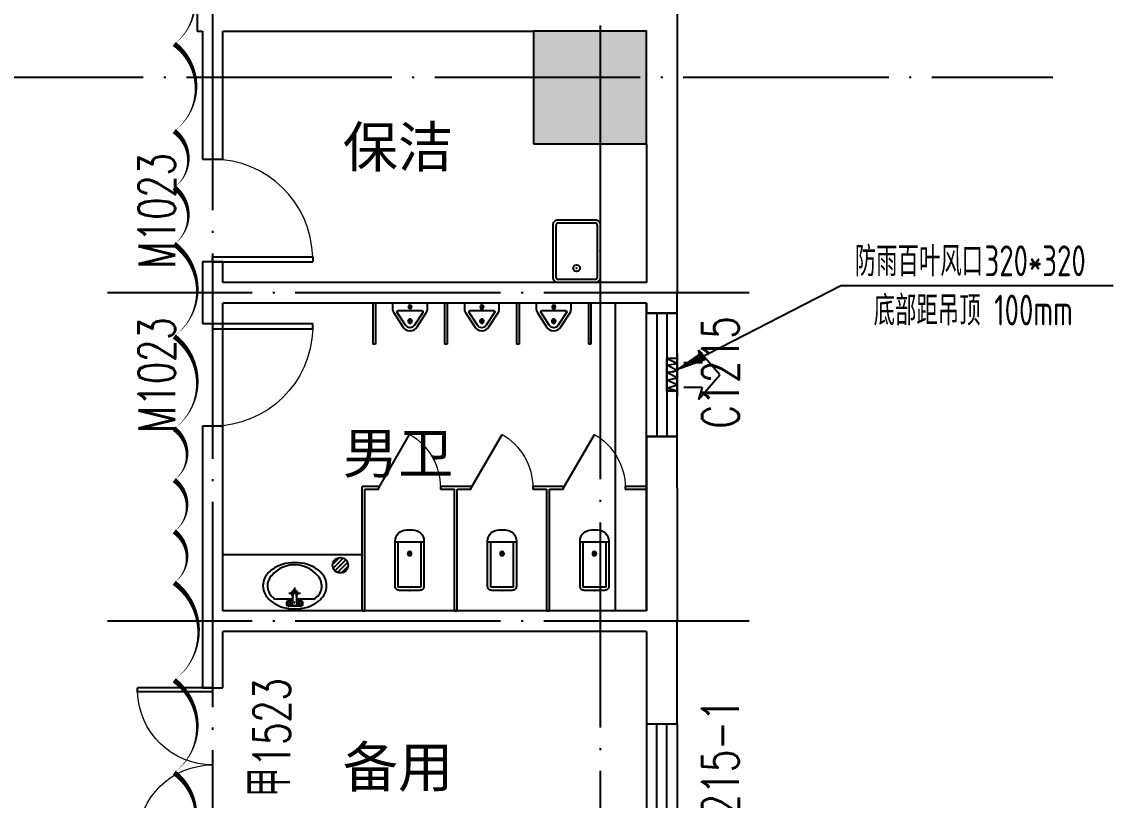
# Model space of a CAD drawing. Extents: x -18502 to 259858, y -468734 to 127958.
# Drawn here: x 71167 to 81796, y -254756 to -247173 of the extents above; entities that cross this region are included whole.
import ezdxf

# ---------------------------------------------------------------- set-up
doc = ezdxf.new("R2010")
doc.units = 0
doc.header["$LTSCALE"] = 1000
doc.linetypes.add('参照-弱电底图$0$DOTE', pattern=[2.42, 2, -0.2, 0.02, -0.2])
doc.layers.get('0').update_dxf_attribs({"linetype": 'CONTINUOUS'})
doc.layers.add('TEL_MODI', color=6, linetype='CONTINUOUS', plot=False)
for name, color, linetype in [('参照-弱电底图$0$COLUMN', 2, 'CONTINUOUS'), ('参照-弱电底图$0$DOOR_FIRE', 4, 'CONTINUOUS'), ('参照-弱电底图$0$DOOR_FIRE_TEXT', 7, 'CONTINUOUS'), ('参照-弱电底图$0$DOTE', 14, '参照-弱电底图$0$DOTE'), ('参照-弱电底图$0$DUCT-排烟风口', 7, 'CONTINUOUS'), ('参照-弱电底图$0$DUCT-排风标注', 3, 'CONTINUOUS'), ('参照-弱电底图$0$LATRINE', 6, 'CONTINUOUS'), ('参照-弱电底图$0$LVTRY', 6, 'CONTINUOUS'), ('参照-弱电底图$0$PUB_HATCH', 8, 'CONTINUOUS'), ('参照-弱电底图$0$WALL', 2, 'CONTINUOUS'), ('参照-弱电底图$0$WINDOW', 4, 'CONTINUOUS'), ('参照-弱电底图$0$WINDOW_TEXT', 7, 'CONTINUOUS'), ('参照-弱电底图$0$图层1-房间名称', 4, 'CONTINUOUS'), ('参照-弱电底图$0$散水', 7, 'CONTINUOUS')]:
    doc.layers.add(name, color=color, linetype=linetype)
doc.styles.add('参照-弱电底图$0$_TCH_WINDOW', font='SIMPLEX', dxfattribs={"height": 3.5, "bigfont": 'GBCBIG.shx'})
doc.styles.add('参照-弱电底图$0$AUDIT_D_250910134057-0', font='simhei.ttf', dxfattribs={"width": 0.8})
doc.styles.add('参照-弱电底图$0$RHZS', font='GBENOR', dxfattribs={"bigfont": 'GBCBIG.shx'})

# ---------------------------------------------------------------- blocks, each defined once
blk = doc.blocks.new('参照-弱电底图$0$$风口$00000148')
at = {"color": 0}
for p, q in [((100, 262), (100, -262)), ((516, 0), (307, 301)), ((343, 150), (307, 301)), ((0, -200), (0, 200)), ((100, 200), (0, 200)), ((100, 140), (0, 196)), ((0, 118), (100, 140)), ((100, 55), (0, 118)), ((163, 150), (343, 150)), ((0, 29), (100, 55)), ((100, -36), (0, 29)), ((307, -301), (516, 0)), ((0, -63), (100, -36)), ((100, -123), (0, -63)), ((0, -161), (100, -123)), ((100, -200), (0, -161)), ((100, -200), (0, -200)), ((163, -150), (343, -150)), ((343, -150), (307, -301))]:
    blk.add_line(p, q, dxfattribs=at)
blk = doc.blocks.new('参照-弱电底图$0$$DorLib2D$00000002')
at = {"color": 0}
for p, q in [((-0.5, 0), (-0.5, 0.4875)), ((-0.475, 0.4875), (-0.5, 0.4875)), ((-0.475, 0), (-0.475, 0.4875)), ((0.475, 0), (0.475, 0.4875)), ((0.475, 0.4875), (0.5, 0.4875)), ((0.5, 0), (0.5, 0.4875)), ((-0.5, 0), (-0.475, 0)), ((0.5, 0), (0.475, 0))]:
    blk.add_line(p, q, dxfattribs=at)
at = {"color": 0, "lineweight": 13}
for centre, start, end in [((-0.4875, 0), 0, 88.53072), ((0.4875, 0), 91.46928, 180)]:
    blk.add_arc(centre, 0.4875, start, end, dxfattribs=at)
blk = doc.blocks.new('参照-弱电底图$0$$DorLib2D$00000001')
at = {"color": 0}
for p, q in [((0.45, 0.975), (0.5, 0.975)), ((0.45, 0), (0.45, 0.975)), ((0.5, 0), (0.5, 0.975)), ((0.5, 0), (0.45, 0))]:
    blk.add_line(p, q, dxfattribs=at)
at = {"color": 0, "lineweight": 13}
blk.add_arc((0.475, 0), 0.975, 91.4693, 180, dxfattribs=at)
blk = doc.blocks.new('参照-弱电底图$0$$WINLIB2D$00000001')
at = {"color": 0}
for points in [[(-0.5, 0.5), (-0.5, -0.5)], [(-0.5, 0.5), (0.5, 0.5)], [(0.5, -0.5), (0.5, 0.5)], [(0.5, 0.1667), (-0.5, 0.1667)], [(0.5, -0.1667), (-0.5, -0.1667)], [(-0.5, -0.5), (0.5, -0.5)]]:
    blk.add_lwpolyline(points, dxfattribs=at)
blk = doc.blocks.new('参照-弱电底图$0$$lvtry$00000200')
at = {"color": 0}
for p, q in [((-110, -40, 0), (-110, -470, 0)), ((100, -30, 0), (-100, -30, 0)), ((110, -470, 0), (110, -40, 0))]:
    blk.add_line(p, q, dxfattribs=at)
at = {"color": 0, "elevation": 0}
blk.add_lwpolyline([(100, 0), (-100, 0, 0.414214), (-140, -40), (-140, -480, 0.414214), (-30, -590), (30, -590, 0.414214), (140, -480), (140, -40, 0.414214)], format="xyb", close=True, dxfattribs=at)
blk.add_lwpolyline([(140, -470), (-140, -470)], dxfattribs=at)
at = {"color": 0}
blk.add_circle((0, -359, 0), 20, dxfattribs=at)
for centre, start, end in [((-100, -40, 0), 90, 180), ((100, -40, 0), 0, 90)]:
    blk.add_arc(centre, 10, start, end, dxfattribs=at)
for p in [(0, 0), (0, -359, 0)]:
    blk.add_point(p, dxfattribs=at)
blk = doc.blocks.new('参照-弱电底图$0$$TCHSYS$APDOOR2D')
at = {"color": 0}
blk.add_line((0.5, 0), (0, 0.866), dxfattribs=at)
at = {"color": 0, "lineweight": 13}
blk.add_arc((0.5, 0), 1, 120, 180, dxfattribs=at)
blk = doc.blocks.new('参照-弱电底图$0$$lvtry$00000174')
at = {"color": 0}
for p, q in [((-179, -96), (-17, -96)), ((-52, -25), (56, -25)), ((-52, -78), (-20, -78)), ((-22, -44), (-17, -142)), ((21, -142), (26, -44)), ((21, -96), (183, -96)), ((24, -78), (56, -78)), ((-14, -152), (-54, -152)), ((2, -208), (2, -161)), ((58, -152), (18, -152))]:
    blk.add_line(p, q, dxfattribs=at)
blk.add_lwpolyline([(-123, -18, 0.084172), (-219, -66, 0.106486), (-289, -143, 0.130324), (-310, -225, 0.130324), (-289, -308, 0.106486), (-219, -385, 0.084172), (-123, -433, 0.073176), (0, -451, 0.073176), (123, -433, 0.084172), (219, -385, 0.106486), (289, -308, 0.130324), (310, -225, 0.130324), (289, -143, 0.106486), (219, -66, 0.084172), (123, -18, 0.073176), (0, 0, 0.073176), (-123, -18)], format="xyb", dxfattribs=at)
for centre, radius in [((-52, -52), 19.4), ((-52, -52), 12.6), ((56, -52), 19.4), ((56, -52), 12.6)]:
    blk.add_circle(centre, radius, dxfattribs=at)
for centre, radius, start, end in [((-114, -224), 148, 125.2171, 225.4044), ((-179, -131), 35.1, 90, 125.2171), ((-52, -52), 26.5, 90, 270), ((2, -62), 29.9, 37.4402, 142.5598), ((56, -52), 26.5, 270, 90), ((183, -131), 35.1, 54.7829, 90), ((118, -224), 148, 314.5956, 54.7829), ((2, -152), 30.9, 129.8713, 50.1287), ((2, -142), 19.1, 180, 0), ((2, -152), 19.3, 163.9274, 16.0726), ((6, -130), 300, 221.743, 269.243), ((-2, -130), 300, 270.757, 318.257)]:
    blk.add_arc(centre, radius, start, end, dxfattribs=at)
for p in [(2, -62), (2, -152)]:
    blk.add_point(p, dxfattribs=at)
blk = doc.blocks.new('参照-弱电底图$0$_FZH')
at = {"color": 0}
blk.add_lwpolyline([(-0.5, -0.5), (0.5, -0.5), (0.5, 0.5), (-0.5, 0.5)], close=True, dxfattribs=at)
at = {"layer": '参照-弱电底图$0$PUB_HATCH', "color": 0}
blk.add_solid([(-0.5, -0.5), (0.5, -0.5), (-0.5, 0.5), (0.5, 0.5)], dxfattribs=at)
blk = doc.blocks.new('参照-弱电底图$0$$lvtry$00000186')
at = {"color": 0}
for p, q in [((-275, -410, 0), (-275, -50, 0)), ((-255, -30, 0), (255, -30, 0)), ((275, -50, 0), (275, -410, 0)), ((255, -430, 0), (-255, -430, 0))]:
    blk.add_line(p, q, dxfattribs=at)
at = {"color": 0, "elevation": 0}
blk.add_lwpolyline([(-255, -460, -0.414214), (-305, -410), (-305, -50, -0.414214), (-255, 0), (255, 0, -0.414214), (305, -50), (305, -410, -0.414214), (255, -460)], format="xyb", close=True, dxfattribs=at)
at = {"color": 0}
blk.add_circle((165, -230, 0), 32.5, dxfattribs=at)
for centre, start, end in [((-255, -50, 0), 90, 180), ((255, -50, 0), 0, 90), ((-255, -410, 0), 180, 270), ((255, -410, 0), 270, 0)]:
    blk.add_arc(centre, 20, start, end, dxfattribs=at)
for p in [(0, 0), (165, -230, 0)]:
    blk.add_point(p, dxfattribs=at)
blk = doc.blocks.new('参照-弱电底图$0$$lvtry$00000220')
at = {"color": 0}
for p, q in [((-124, -91, 0), (-43, -216, 0)), ((-116, -76, 0), (116, -76, 0)), ((43, -216, 0), (124, -91, 0))]:
    blk.add_line(p, q, dxfattribs=at)
at = {"color": 0, "elevation": 0}
blk.add_lwpolyline([(69, -231, -0.57735), (-69, -231), (-162, -88, -0.145378), (-170, -61), (-170, 0), (170, 0), (170, -61, -0.145378), (162, -88)], format="xyb", close=True, dxfattribs=at)
at = {"color": 0}
for centre, radius in [((0, -38, 0), 17.7), ((0, -177, 0), 20)]:
    blk.add_circle(centre, radius, dxfattribs=at)
for centre, radius, start, end in [((-116, -86, 0), 10, 90, 213.0863), ((116, -86, 0), 10, 326.9137, 90), ((0, -191, 0), 50, 210, 330)]:
    blk.add_arc(centre, radius, start, end, dxfattribs=at)
for p in [(0, -38, 0), (0, -177, 0)]:
    blk.add_point(p, dxfattribs=at)
blk = doc.blocks.new('参照-弱电底图$0$$lvtry$00000171')
at = {"color": 0}
for p, q in [((-74, 11), (-11, 74)), ((-70, -27), (27, 70)), ((-53, -53), (53, 53)), ((-27, -70), (70, 27)), ((11, -74), (74, -11))]:
    blk.add_line(p, q, dxfattribs=at)
blk.add_circle((0, 0), 75, dxfattribs=at)
blk.add_point((0, 0), dxfattribs=at)

msp = doc.modelspace()

# ---------------------------------------------------------------- linework, layer by layer
at = {"color": 8}
for p, q in [((76950, -252912.7), (76950, -249912.7)), ((77250, -252912.7), (77250, -249912.7))]:
    msp.add_line(p, q, dxfattribs=at)
at = {"layer": 'TEL_MODI'}
msp.add_lwpolyline([(72650.8, -262038.3, 0, 50, 0.5), (72650.8, -261438.3, 0, 50, 0.5), (72650.8, -260888.3, 0, 50, 0.5), (72650.8, -259938.3, 0, 50, 0.5), (72650.8, -259088.3, 0, 50, 0.5), (72650.8, -258388.3, 0, 50, 0.5), (72650.8, -257488.3, 0, 50, 0.5), (72650.8, -256838.3, 0, 50, 0.5), (72650.8, -256188.3, 0, 50, 0.5), (72650.8, -255338.3, 0, 50, 0.5), (72650.8, -254488.3, 0, 50, 0.5), (72650.8, -253588.3, 0, 50, 0.5), (72650.8, -252638.3, 0, 50, 0.5), (72650.8, -252138.3, 0, 50, 0.5), (72650.8, -251638.3, 0, 50, 0.5), (72650.8, -251138.3, 0, 50, 0.5), (72650.8, -250238.3, 0, 50, 0.5), (72650.8, -249338.3, 0, 50, 0.5), (72650.8, -248788.3, 0, 50, 0.5), (72650.8, -248238.3, 0, 50, 0.5), (72650.8, -247388.3, 0, 50, 0.5), (72650.8, -246588.3, 0, 50, 0.5)], format="xyseb", dxfattribs=at)
at = {"layer": '参照-弱电底图$0$DOTE', "color": 8}
for p, q in [((73025, -247009.7), (73025, -308531.8)), ((76800, -247209.7), (76800, -308731.8)), ((-4670.9, -247712.7), (81207.9, -247712.7)), ((-4670.9, -247712.7), (81118.8, -247712.7)), ((78250, -249812.7), (72000, -249812.7)), ((78250, -253012.7), (72000, -253012.7))]:
    msp.add_line(p, q, dxfattribs=at)
at = {"layer": '参照-弱电底图$0$DUCT-排风标注', "color": 0}
for p, q in [((77500, -250587.2), (79142.6, -249741.5)), ((77500, -250587.2), (79142.6, -249741.5)), ((79142.6, -249741.5), (81795.6, -249741.5))]:
    msp.add_line(p, q, dxfattribs=at)
at = {"layer": '参照-弱电底图$0$DUCT-排风标注', "color": 0, "lineweight": -2}
msp.add_lwpolyline([(77500, -250587.2, 0, 93.3, 0), (77811.2, -250427, 0, 0, 0)], format="xyseb", dxfattribs=at)
msp.add_lwpolyline([(77500, -250587.2, 0, 93.3, 0), (77811.2, -250427, 0, 0, 0)], format="xyseb", dxfattribs=at)
at = {"layer": '参照-弱电底图$0$LATRINE', "color": 8}
for p, q in [((74584.6, -249912.7), (74584.6, -250312.7)), ((74609.6, -249912.7), (74584.6, -249912.7)), ((74609.6, -249912.7), (74609.6, -250312.7)), ((75284.6, -249912.7), (75284.6, -250312.7)), ((75309.6, -249912.7), (75284.6, -249912.7)), ((75309.6, -249912.7), (75309.6, -250312.7)), ((75984.6, -249912.7), (75984.6, -250312.7)), ((76009.6, -249912.7), (75984.6, -249912.7)), ((76009.6, -249912.7), (76009.6, -250312.7)), ((76684.6, -249912.7), (76684.6, -250312.7)), ((76709.6, -249912.7), (76684.6, -249912.7)), ((76709.6, -249912.7), (76709.6, -250312.7)), ((74609.6, -250312.7), (74584.6, -250312.7)), ((75309.6, -250312.7), (75284.6, -250312.7)), ((76009.6, -250312.7), (75984.6, -250312.7)), ((76709.6, -250312.7), (76684.6, -250312.7)), ((74480.7, -252912.7), (74480.7, -251700.2)), ((74643.2, -251700.2), (74480.7, -251700.2)), ((74505.7, -252912.7), (74505.7, -251725.2)), ((74505.7, -251725.2), (74643.2, -251725.2)), ((74643.2, -251725.2), (74643.2, -251700.2)), ((75393.2, -251700.2), (75243.2, -251700.2)), ((75243.2, -251700.2), (75243.2, -251725.2)), ((75243.2, -251725.2), (75380.7, -251725.2)), ((75380.7, -252912.7), (75380.7, -251725.2)), ((75543.2, -251700.2), (75393.2, -251700.2)), ((75405.7, -252912.7), (75405.7, -251725.2)), ((75405.7, -251725.2), (75543.2, -251725.2)), ((75543.2, -251725.2), (75543.2, -251700.2)), ((76293.2, -251700.2), (76143.2, -251700.2)), ((76143.2, -251700.2), (76143.2, -251725.2)), ((76143.2, -251725.2), (76280.7, -251725.2)), ((76280.7, -252912.7), (76280.7, -251725.2)), ((76443.2, -251700.2), (76293.2, -251700.2)), ((76305.7, -252912.7), (76305.7, -251725.2)), ((76305.7, -251725.2), (76443.2, -251725.2)), ((76443.2, -251725.2), (76443.2, -251700.2)), ((77250, -251700.2), (77043.2, -251700.2)), ((77043.2, -251700.2), (77043.2, -251725.2)), ((77043.2, -251725.2), (77250, -251725.2)), ((74480.7, -252912.7), (74505.7, -252912.7)), ((75380.7, -252912.7), (75405.7, -252912.7)), ((76280.7, -252912.7), (76305.7, -252912.7))]:
    msp.add_line(p, q, dxfattribs=at)
at = {"layer": '参照-弱电底图$0$WALL', "color": 8}
for p, q in [((72875, -246962.7), (72875, -247262.7)), ((77550, -246962.7), (77550, -249812.7)), ((72875, -247262.7), (72925, -247262.7)), ((72925, -247262.7), (72925, -248512.2)), ((73125, -248512.2), (73125, -247262.7)), ((73125, -247262.7), (76150, -247262.7)), ((77250, -248362.7), (77250, -249712.7)), ((72925, -248512.2), (73125, -248512.2)), ((73125, -249512.2), (72925, -249512.2)), ((72925, -249512.2), (72925, -249812.7)), ((73125, -249712.7), (73125, -249512.2)), ((77250, -249712.7), (73125, -249712.7)), ((72925, -249812.7), (72925, -250113.1)), ((77550, -250012.7), (77550, -249812.7)), ((77250, -249912.7), (73125, -249912.7)), ((73125, -250113.1), (73125, -249912.7)), ((77250, -249912.7), (77250, -250012.7)), ((77250, -250012.7), (77550, -250012.7)), ((72925, -250113.1), (73125, -250113.1)), ((73125, -251113.1), (72925, -251113.1)), ((72925, -251113.1), (72925, -253012.7)), ((73125, -252912.7), (73125, -251113.1)), ((77550, -251212.7), (77250, -251212.7)), ((77250, -251212.7), (77250, -251712.7)), ((77550, -251712.7), (77550, -251212.7)), ((77250, -251712.7), (77250, -252912.7)), ((77550, -251712.7), (77550, -253012.7)), ((77250, -252912.7), (73125, -252912.7)), ((72925, -253012.7), (72925, -253662.5)), ((77550, -254012.7), (77550, -253012.7)), ((77250, -253112.7), (73125, -253112.7)), ((73125, -253662.5), (73125, -253112.7)), ((77250, -253112.7), (77250, -254012.7)), ((72925, -253662.5), (73125, -253662.5)), ((77250, -254012.7), (77550, -254012.7))]:
    msp.add_line(p, q, dxfattribs=at)
at = {"layer": '参照-弱电底图$0$WINDOW', "color": 8}
msp.add_line((73125, -251113.1, 100), (73125, -250113.1, 100), dxfattribs=at)
at = {"layer": '参照-弱电底图$0$散水', "color": 8}
msp.add_line((73125, -252362.7), (74480.7, -252362.7), dxfattribs=at)

# ---------------------------------------------------------------- block references
at = {"layer": '参照-弱电底图$0$COLUMN', "color": 8, "xscale": 1100, "yscale": 1100, "zscale": 1100}
msp.add_blockref('参照-弱电底图$0$_FZH', (76700, -247812.7), dxfattribs=at)
at = {"layer": '参照-弱电底图$0$DOOR_FIRE', "color": 8, "xscale": -1500, "yscale": 1500, "zscale": 200, "rotation": 90.000000008259}
msp.add_blockref('参照-弱电底图$0$$DorLib2D$00000002', (73025, -254412.5), dxfattribs=at)
at = {"layer": '参照-弱电底图$0$DUCT-排烟风口', "color": 8, "yscale": 0.8}
msp.add_blockref('参照-弱电底图$0$$风口$00000148', (77450, -250612.7, 2600), dxfattribs=at)
at = {"layer": '参照-弱电底图$0$LATRINE', "color": 8, "xscale": 600, "yscale": -600, "zscale": 25}
for p, rotation in [((74943.2, -251712.7), 179.9999999998814), ((75843.2, -251712.7), 179.999999999874), ((76743.2, -251712.7), 179.9999999998814)]:
    msp.add_blockref('参照-弱电底图$0$$TCHSYS$APDOOR2D', p, dxfattribs=dict(at, rotation=rotation))
at = {"layer": '参照-弱电底图$0$LVTRY', "color": 8}
for name, p, rotation in [('参照-弱电底图$0$$lvtry$00000186', (76800, -249407.7, 0), 270), ('参照-弱电底图$0$$lvtry$00000174', (73825.4, -252892.7), 180.0000000001244)]:
    msp.add_blockref(name, p, dxfattribs=dict(at, rotation=rotation))
at = {"layer": '参照-弱电底图$0$LVTRY', "color": 8, "yscale": -1}
for name, p, rotation in [('参照-弱电底图$0$$lvtry$00000220', (74947.1, -249912.7), 179.999999999874), ('参照-弱电底图$0$$lvtry$00000220', (75647.1, -249912.7), 179.999999999874), ('参照-弱电底图$0$$lvtry$00000220', (76347.1, -249912.7), 179.999999999874), ('参照-弱电底图$0$$lvtry$00000200', (74943.2, -252712.7), 359.9999999998755), ('参照-弱电底图$0$$lvtry$00000200', (75843.2, -252712.7), 359.9999999998755), ('参照-弱电底图$0$$lvtry$00000200', (76743.2, -252712.7), 359.9999999998755)]:
    msp.add_blockref(name, p, dxfattribs=dict(at, rotation=rotation))
at = {"layer": '参照-弱电底图$0$LVTRY', "color": 8}
msp.add_blockref('参照-弱电底图$0$$lvtry$00000171', (74268.8, -252468), dxfattribs=at)
at = {"layer": '参照-弱电底图$0$WINDOW', "color": 8}
ref = msp.add_blockref('参照-弱电底图$0$$DorLib2D$00000001', (73025, -249012.2), dxfattribs=dict(at, xscale=-1000, yscale=-1000, zscale=-1000, rotation=90.00000000826043))
ref.add_attrib('A', 'M1023', (72658.7, -249576.2), dxfattribs={"layer": '参照-弱电底图$0$WINDOW_TEXT', "height": 357, "rotation": 90, "style": '参照-弱电底图$0$_TCH_WINDOW', "width": 0.705882})
ref = msp.add_blockref('参照-弱电底图$0$$DorLib2D$00000001', (73025, -250613.1), dxfattribs=dict(at, xscale=1000, yscale=-1000, zscale=1000, rotation=90.00000000826051))
ref.add_attrib('A', 'M1023', (72658.7, -251177.1), dxfattribs={"layer": '参照-弱电底图$0$WINDOW_TEXT', "height": 357, "rotation": 90, "style": '参照-弱电底图$0$_TCH_WINDOW', "width": 0.705882})
ref = msp.add_blockref('参照-弱电底图$0$$WINLIB2D$00000001', (77400, -250612.7), dxfattribs=dict(at, xscale=-1200, yscale=-300, zscale=-1200, rotation=270))
ref.add_attrib('A', 'C1215', (78148.3, -251134.7), dxfattribs={"layer": '参照-弱电底图$0$WINDOW_TEXT', "height": 357, "rotation": 90, "style": '参照-弱电底图$0$_TCH_WINDOW', "width": 0.705882})
ref = msp.add_blockref('参照-弱电底图$0$$WINLIB2D$00000001', (77400, -254612.7), dxfattribs=dict(at, xscale=1200, yscale=-300, zscale=1200, rotation=270))
ref.add_attrib('A', 'C1215-1', (78148.3, -255356.7), dxfattribs={"layer": '参照-弱电底图$0$WINDOW_TEXT', "height": 357, "rotation": 90, "style": '参照-弱电底图$0$_TCH_WINDOW', "width": 0.705882})

# ---------------------------------------------------------------- texts
at = {"layer": '参照-弱电底图$0$DOOR_FIRE_TEXT', "color": 8, "style": '参照-弱电底图$0$_TCH_WINDOW', "width": 0.705882}
msp.add_text('1523', height=357, rotation=90, dxfattribs=at).set_placement((73779.8, -254433.1))
at = {"layer": '参照-弱电底图$0$DOOR_FIRE_TEXT', "color": 8, "style": '参照-弱电底图$0$_TCH_WINDOW'}
msp.add_text('甲', height=405.1, rotation=90, dxfattribs=at).set_placement((73779.8, -254728))
at = {"layer": '参照-弱电底图$0$DUCT-排风标注', "color": 0, "style": '参照-弱电底图$0$RHZS'}
for s, p in [('防雨百叶风口', (79278.7, -249651.5)), ('底部距吊顶', (79462.8, -250131.5))]:
    msp.add_text(s, height=289.36, dxfattribs=at).set_placement(p)
at = {"layer": '参照-弱电底图$0$DUCT-排风标注', "color": 0, "style": '参照-弱电底图$0$RHZS', "width": 0.8}
for s, p in [('320*320', (80542.5, -249651.5)), ('100mm', (80636, -250131.5))]:
    msp.add_text(s, height=300, dxfattribs=at).set_placement(p)
at = {"layer": '参照-弱电底图$0$图层1-房间名称', "color": 8, "style": '参照-弱电底图$0$AUDIT_D_250910134057-0'}
for s, p in [('保洁', (74292.3, -248589.5)), ('男卫', (74292.3, -251572.1)), ('备用', (74292.3, -254628.9))]:
    msp.add_text(s, height=394.3, dxfattribs=at).set_placement(p)

doc.saveas('drawing.dxf')
